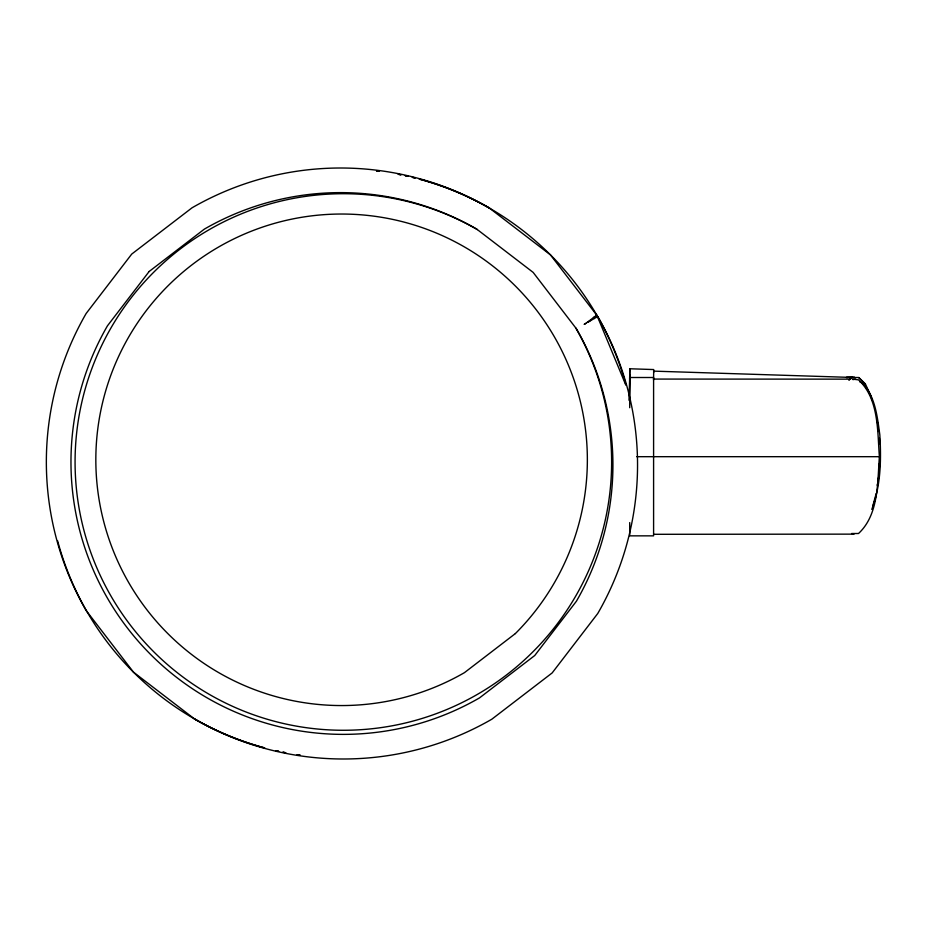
<?xml version="1.0" encoding="UTF-8"?>
<svg xmlns="http://www.w3.org/2000/svg" width="927" height="927" viewBox="0 0 927 927"><rect width="100%" height="100%" fill="white"/><g stroke="black" fill="none" stroke-linecap="round" stroke-linejoin="round"><path stroke-width="1.39" d="M653.662 372.608L653.674 371.136L852.214 377.451L846.258 377.463L854.346 377.092M629.375 400.29L629.746 375.134M629.676 379.062L629.827 368.761L653.709 369.56L653.558 380.024M629.653 379.166L629.815 368.795M629.317 400.51L629.711 375.25M852.33 379.073L858.518 379.861C878.993 398.911 877.371 430.846 879.387 456.687C877.371 482.515 878.993 514.45 858.518 533.512L851.589 533.512M879.225 467.498L879.468 463.442M879.259 469.421L879.584 464.01M877.405 485.064L877.823 482.364M878.24 479.653L878.657 476.953M877.394 485.632L877.811 482.932M878.228 480.232L878.854 476.177M872.77 506.049L876.142 493.743M871.774 509.375C880.847 485.76 881.345 459.734 879.816 434.763C877.324 416.849 875.401 396.802 862.469 382.978L859.932 381.982M849.039 379.873L851.925 377.301M848.993 380.024L851.89 377.463L858.842 377.532L865.401 383.987L871.009 396.269M596.698 315.122L587.011 322.55L589.85 321.066M625.725 384.844L597.023 315.539L593.477 317.579L594.219 318.54M588.471 321.866L597.753 316.501A296.999 296.999 0 0 1 597.753 613.5L552.156 672.932L491.843 719.201A296.999 296.999 0 0 1 194.844 719.201L133.43 672.121L86.141 610.499A296.999 296.999 0 0 1 86.141 313.5L131.738 254.068L192.051 207.799A296.999 296.999 0 0 1 489.05 207.799L550.464 254.879L597.023 315.539M852.91 379.618L855.563 379.143M653.593 534.3L854.08 534.137M848.402 379.143L653.593 379.073M636.733 456.687L879.387 456.687M858.808 377.695L865.366 384.137M871.044 396.119L872.075 400.476M877.417 421.901L877.753 424.636M878.251 428.726L878.587 431.461M879.433 438.274L879.584 443.697M879.271 440.418L879.352 443.129M629.711 407.706L629.711 377.509L653.593 377.509L653.593 535.852L629.711 535.852L629.711 522.596M194.218 718.738A292.839 292.839 0 0 0 264.74 747.938A292.909 292.909 0 0 1 57.613 540.812M575.69 327.857A268.285 268.285 0 0 1 389.977 726.189A268.285 268.285 0 0 1 79.131 415.493A268.285 268.285 0 0 1 477.37 229.583M625.91 384.809A292.909 292.909 0 0 0 419.155 179.062A292.839 292.839 0 0 1 489.676 208.262M149.154 271.484L107.462 325.806A272.376 272.376 0 0 0 479.537 697.88L534.74 655.516L576.432 601.194A272.376 272.376 0 0 0 576.432 328.818L533.152 272.399L476.733 229.12A272.376 272.376 0 0 0 204.357 229.12L149.154 271.484M586.177 323.187L584.334 324.253L586.177 323.187M515.377 633.57L464.473 672.631A245.759 245.759 0 0 1 96.767 481.217A245.759 245.759 0 0 1 425.644 228.853A245.759 245.759 0 0 1 515.377 633.57M297.277 754.705A292.839 292.839 0 0 0 300.151 755.123A292.909 292.909 0 0 1 297.277 754.705M282.967 752.203A292.839 292.839 0 0 0 285.817 752.759A292.909 292.909 0 0 1 282.967 752.203M275.898 750.696A292.839 292.839 0 0 0 278.714 751.31A292.909 292.909 0 0 1 275.898 750.696M379.41 171.31A292.909 292.909 0 0 0 376.524 170.974A292.839 292.839 0 0 1 379.41 171.31M400.928 174.797A292.909 292.909 0 0 0 398.077 174.241A292.839 292.839 0 0 1 400.928 174.797M407.996 176.304A292.909 292.909 0 0 0 405.18 175.69A292.839 292.839 0 0 1 407.996 176.304M414.995 177.984A292.909 292.909 0 0 0 412.202 177.289A292.839 292.839 0 0 1 414.995 177.984"/></g></svg>
